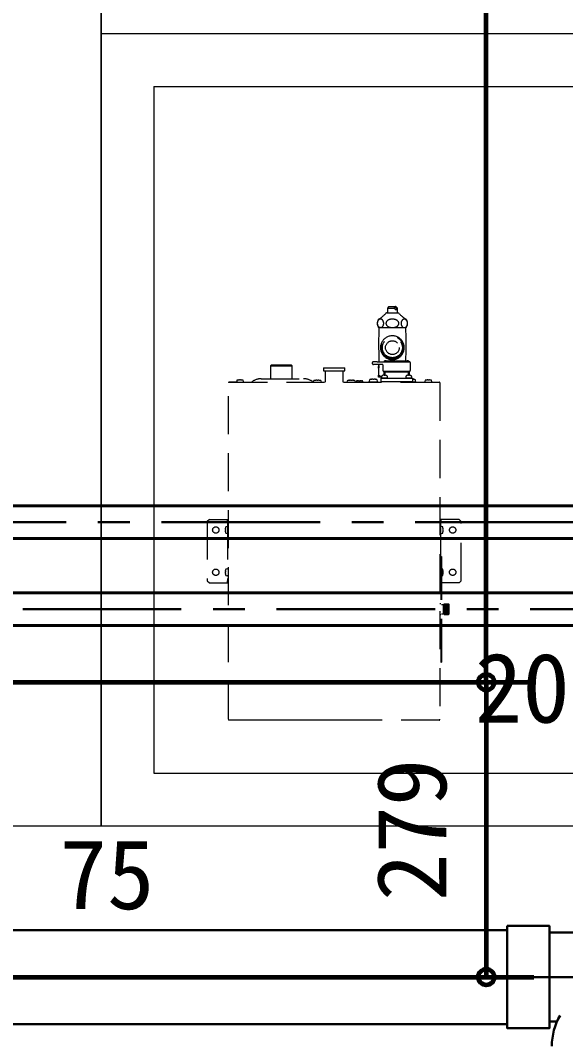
# Model space of a CAD drawing. Units: millimetres at full size, sheet at 1:30. Extents: x -16828 to 149130, y 47892 to 100313.
# Drawn here: x 2090 to 2605, y 59894 to 60858 of the extents above; entities that cross this region are included whole.
import ezdxf
from ezdxf.enums import TextEntityAlignment as Align

# ---------------------------------------------------------------- set-up
doc = ezdxf.new("R2010")
doc.units = ezdxf.units.MM
doc.header["$LTSCALE"] = 30
doc.header["$PDMODE"] = 32
doc.header["$PDSIZE"] = 15
doc.linetypes.add('CHAIN1', pattern=[8, 5, -1, 1, -1])
doc.linetypes.add('DASHED1', pattern=[1.8, 1.2, -0.6])
for name, color, linetype, lineweight in [('3-4_AIHO30-厨房機器', 7, 'Continuous', 15), ('3-6_AIHO33-厨房機器隠れ線', 7, 'DASHED1', 15), ('3-7_AIHO47-厨房機器アウトライン', 7, 'Continuous', 15), ('3-8_AIHO30-厨房機器LL', 7, 'Continuous', 15), ('9-9_配管－汚水１：硬質塩ビ管（ＤＶ）', 2, 'Continuous', 30), ('9-A_配管－給水３：ＶＬＰ(ＶＤ)', 5, 'Continuous', 40), ('9-E_配管－給湯１：ＣＵＰ(Ｍ)', 1, 'Continuous', 60)]:
    doc.layers.add(name, color=color, linetype=linetype, lineweight=lineweight)
doc.styles.add('ＭＳ ゴシック', font='')
doc.styles.get('ＭＳ ゴシック').set_extended_font_data('MS Gothic')

msp = doc.modelspace()

# ---------------------------------------------------------------- linework, layer by layer
at = {"layer": '3-4_AIHO30-厨房機器'}
for p, q in [((2165.96, 61595.86), (2165.96, 60845.86)), ((2165.96, 60845.86), (3665.96, 60845.86)), ((2165.96, 60845.86), (3665.96, 60845.86)), ((2165.96, 60845.86), (2165.96, 60095.86)), ((2165.96, 60095.86), (3665.96, 60095.86))]:
    msp.add_line(p, q, dxfattribs=at)
msp.add_lwpolyline([(1415.96, 61595.86), (1415.96, 60095.86), (2165.96, 60095.86), (2165.96, 61595.86)], close=True, dxfattribs=at)
at = {"layer": '3-6_AIHO33-厨房機器隠れ線'}
for p, q in [((2435.73, 60581.56), (2447.05, 60581.56)), ((2438.14, 60587.56), (2436.64, 60586.06)), ((2436.64, 60586.06), (2444.05, 60586.06)), ((2436.64, 60586.06), (2436.64, 60581.56)), ((2438.14, 60587.56), (2442.96, 60587.56)), ((2444.05, 60586.06), (2442.96, 60587.56)), ((2442.96, 60587.56), (2444.23, 60587.56)), ((2444.05, 60584.56), (2444.05, 60586.06)), ((2444.05, 60584.56), (2445.32, 60584.56)), ((2444.23, 60587.56), (2445.32, 60586.06)), ((2444.64, 60587.56), (2444.23, 60587.56)), ((2446.14, 60586.06), (2444.64, 60587.56)), ((2445.32, 60586.06), (2445.32, 60584.56)), ((2446.14, 60586.06), (2445.32, 60586.06)), ((2446.14, 60581.56), (2446.14, 60586.06)), ((2430.13, 60567.56), (2428.39, 60567.56)), ((2452.65, 60567.56), (2454.39, 60567.56)), ((2422.39, 60534.16), (2422.39, 60533.66)), ((2426.89, 60535.16), (2423.39, 60535.16)), ((2426.89, 60532.66), (2423.39, 60532.66)), ((2431.26, 60532.66), (2426.89, 60532.66)), ((2432.4, 60532.66), (2431.26, 60532.66)), ((2433.39, 60535.16), (2433.39, 60535.4)), ((2434.79, 60535.16), (2457.39, 60535.16)), ((2435.39, 60536.16), (2455.39, 60536.16)), ((2457.39, 60535.16), (2457.39, 60535.4)), ((2458.39, 60527.16), (2458.39, 60534.16)), ((2327.14, 60532.36), (2326.14, 60531.36)), ((2326.14, 60531.36), (2346.64, 60531.36)), ((2326.14, 60531.36), (2326.14, 60519.16)), ((2327.14, 60532.36), (2345.64, 60532.36)), ((2376.39, 60529.36), (2396.39, 60529.36)), ((2376.39, 60529.36), (2376.39, 60526.61)), ((2376.39, 60526.61), (2396.39, 60526.61)), ((2377.89, 60526.61), (2377.89, 60515.96)), ((2394.89, 60515.96), (2394.89, 60526.61)), ((2396.39, 60526.61), (2396.39, 60529.36)), ((2428.39, 60529.17), (2428.39, 60530.88)), ((2428.39, 60529.17), (2428.39, 60522.56)), ((2432.39, 60532.16), (2432.39, 60527.16)), ((2433.39, 60526.16), (2433.39, 60523.16)), ((2433.39, 60526.16), (2457.39, 60526.16)), ((2434.14, 60523.16), (2433.39, 60523.16)), ((2434.14, 60525.66), (2434.14, 60522.31)), ((2434.14, 60525.66), (2456.64, 60525.66)), ((2434.64, 60526.16), (2434.64, 60525.66)), ((2456.14, 60525.66), (2456.14, 60526.16)), ((2456.64, 60522.31), (2456.64, 60525.66)), ((2457.39, 60523.16), (2456.64, 60523.16)), ((2457.39, 60526.16), (2457.39, 60523.16)), ((2286.39, 60196.76), (2286.39, 60515.16)), ((2287.19, 60515.96), (2485.59, 60515.96)), ((2294.45, 60515.96), (2287.19, 60515.96)), ((2294.38, 60517.69), (2294.15, 60516.49)), ((2294.15, 60516.43), (2294.36, 60516.02)), ((2295.59, 60517.95), (2296.31, 60518.02)), ((2297.87, 60517.95), (2297.88, 60518.02)), ((2298.47, 60518.02), (2299.19, 60517.95)), ((2300.63, 60516.49), (2300.4, 60517.69)), ((2300.42, 60516.02), (2300.62, 60516.43)), ((2317.39, 60519.16), (2357.39, 60519.16)), ((2366.68, 60517.11), (2366.42, 60516)), ((2368.39, 60517.65), (2369.01, 60517.75)), ((2368.39, 60517.65), (2368.39, 60517.66)), ((2370.97, 60517.65), (2370.98, 60517.75)), ((2371.77, 60517.75), (2372.39, 60517.65)), ((2372.39, 60517.65), (2372.39, 60517.66)), ((2374.37, 60515.96), (2374.1, 60517.11)), ((2398.68, 60517.11), (2398.41, 60515.96)), ((2400.39, 60517.65), (2401.01, 60517.75)), ((2400.39, 60517.65), (2400.39, 60517.66)), ((2402.97, 60517.65), (2402.98, 60517.75)), ((2403.77, 60517.75), (2404.39, 60517.65)), ((2404.39, 60517.65), (2404.39, 60517.66)), ((2406.37, 60515.96), (2406.1, 60517.11)), ((2407.38, 60516.89), (2407.2, 60515.96)), ((2408.59, 60517.15), (2409.31, 60517.22)), ((2410.87, 60517.15), (2410.88, 60517.22)), ((2411.47, 60517.22), (2412.19, 60517.15)), ((2413.58, 60515.96), (2413.4, 60516.89)), ((2418.89, 60516.16), (2418.89, 60515.96)), ((2418.89, 60516.16), (2427.89, 60516.16)), ((2419.68, 60518.11), (2419.4, 60516.9)), ((2419.42, 60516.82), (2419.86, 60516.2)), ((2421.39, 60518.65), (2422.01, 60518.75)), ((2421.39, 60518.65), (2421.39, 60518.66)), ((2422.8, 60518.75), (2422.81, 60518.65)), ((2423.97, 60518.65), (2423.98, 60518.75)), ((2424.77, 60518.75), (2425.39, 60518.65)), ((2425.39, 60518.65), (2425.39, 60518.66)), ((2426.92, 60516.2), (2427.36, 60516.82)), ((2427.38, 60516.9), (2427.1, 60518.11)), ((2427.89, 60515.96), (2427.89, 60516.16)), ((2428.39, 60520.56), (2428.39, 60522.56)), ((2431.09, 60520.56), (2428.39, 60520.56)), ((2430.39, 60519.66), (2430.39, 60516.66)), ((2430.39, 60516.66), (2433.89, 60516.66)), ((2430.64, 60520.11), (2430.64, 60519.66)), ((2430.64, 60520.11), (2437.14, 60520.11)), ((2430.89, 60520.56), (2430.89, 60520.11)), ((2430.89, 60516.66), (2430.89, 60515.96)), ((2431.09, 60521.02), (2431.09, 60520.11)), ((2432.51, 60522.3), (2432.5, 60522.31)), ((2433.52, 60522.3), (2433.51, 60522.37)), ((2434.27, 60522.37), (2434.26, 60522.3)), ((2435.27, 60522.3), (2435.28, 60522.31)), ((2436.69, 60520.11), (2436.69, 60521.02)), ((2437.14, 60519.66), (2437.14, 60520.11)), ((2453.64, 60520.11), (2460.14, 60520.11)), ((2453.64, 60520.11), (2453.64, 60519.66)), ((2454.09, 60521.02), (2454.09, 60520.11)), ((2455.51, 60522.3), (2455.5, 60522.31)), ((2456.52, 60522.3), (2456.51, 60522.37)), ((2456.89, 60519.66), (2460.39, 60519.66)), ((2457.27, 60522.37), (2457.26, 60522.3)), ((2458.27, 60522.3), (2458.28, 60522.31)), ((2459.69, 60520.11), (2459.69, 60521.02)), ((2459.89, 60516.66), (2459.89, 60515.96)), ((2459.89, 60516.16), (2463.89, 60516.16)), ((2460.14, 60519.66), (2460.14, 60520.11)), ((2460.39, 60519.66), (2460.39, 60516.66)), ((2462.92, 60516.2), (2463.36, 60516.82)), ((2463.38, 60516.9), (2463.1, 60518.11)), ((2463.89, 60515.96), (2463.89, 60516.16)), ((2472.38, 60517.69), (2472.15, 60516.49)), ((2472.15, 60516.43), (2472.36, 60516.02)), ((2473.59, 60517.95), (2474.31, 60518.02)), ((2475.87, 60517.95), (2475.88, 60518.02)), ((2476.47, 60518.02), (2477.19, 60517.95)), ((2478.33, 60515.96), (2485.59, 60515.96)), ((2478.63, 60516.49), (2478.4, 60517.69)), ((2478.42, 60516.02), (2478.62, 60516.43)), ((2486.39, 60515.16), (2486.39, 60196.76)), ((2268.39, 60385.96), (2266.39, 60383.96)), ((2266.39, 60383.96), (2266.39, 60327.96)), ((2268.39, 60385.96), (2285.59, 60385.96)), ((2285.06, 60379.2), (2283.86, 60378.97)), ((2285.53, 60378.99), (2285.12, 60379.2)), ((2285.59, 60385.96), (2285.59, 60385.96)), ((2285.59, 60383.96), (2285.59, 60385.96)), ((2285.59, 60385.96), (2286.39, 60385.96)), ((2285.59, 60383.96), (2285.59, 60327.96)), ((2286.39, 60383.96), (2285.59, 60383.96)), ((2486.39, 60385.96), (2487.19, 60385.96)), ((2487.19, 60383.96), (2486.39, 60383.96)), ((2504.39, 60385.96), (2487.19, 60385.96)), ((2487.19, 60385.96), (2487.19, 60385.96)), ((2487.19, 60385.96), (2487.19, 60383.96)), ((2487.19, 60350.96), (2487.19, 60383.96)), ((2487.66, 60379.2), (2487.25, 60378.99)), ((2488.92, 60378.97), (2487.72, 60379.2)), ((2506.39, 60383.96), (2504.39, 60385.96)), ((2506.39, 60327.96), (2506.39, 60383.96)), ((2283.54, 60377.04), (2283.6, 60377.76)), ((2283.6, 60376.44), (2283.54, 60376.45)), ((2283.6, 60374.16), (2283.54, 60374.88)), ((2283.86, 60372.95), (2285.06, 60372.72)), ((2285.12, 60372.73), (2285.53, 60372.93)), ((2487.25, 60372.93), (2487.66, 60372.73)), ((2487.72, 60372.72), (2488.92, 60372.95)), ((2489.18, 60377.76), (2489.24, 60377.04)), ((2489.24, 60376.45), (2489.18, 60376.44)), ((2489.18, 60376.44), (2489.18, 60375.48)), ((2489.18, 60375.48), (2489.24, 60375.48)), ((2489.24, 60374.88), (2489.18, 60374.16)), ((2487.19, 60350.96), (2487.99, 60350.96)), ((2487.19, 60350.96), (2487.19, 60345.96)), ((2487.99, 60350.96), (2487.99, 60345.96)), ((2487.19, 60345.96), (2487.19, 60255.96)), ((2487.99, 60345.96), (2487.99, 60255.96)), ((2283.54, 60337.04), (2283.6, 60337.76)), ((2283.6, 60336.44), (2283.54, 60336.45)), ((2283.54, 60335.48), (2283.6, 60335.48)), ((2283.6, 60334.16), (2283.54, 60334.88)), ((2283.6, 60335.48), (2283.6, 60336.44)), ((2285.06, 60339.2), (2283.86, 60338.97)), ((2283.86, 60332.95), (2285.06, 60332.72)), ((2285.53, 60338.99), (2285.12, 60339.2)), ((2285.12, 60332.73), (2285.53, 60332.93)), ((2486.39, 60335.96), (2487.19, 60335.96)), ((2487.19, 60335.96), (2487.19, 60335.96)), ((2488.92, 60338.97), (2487.99, 60339.15)), ((2487.99, 60332.77), (2488.92, 60332.95)), ((2489.18, 60337.76), (2489.24, 60337.04)), ((2489.24, 60336.45), (2489.18, 60336.44)), ((2489.18, 60336.44), (2489.18, 60335.48)), ((2489.18, 60335.48), (2489.24, 60335.48)), ((2489.24, 60334.88), (2489.18, 60334.16)), ((2266.39, 60327.96), (2268.39, 60325.96)), ((2268.39, 60325.96), (2285.59, 60325.96)), ((2285.59, 60327.96), (2286.39, 60327.96)), ((2285.59, 60325.96), (2285.59, 60327.96)), ((2285.59, 60325.96), (2285.59, 60325.96)), ((2286.39, 60325.96), (2285.59, 60325.96)), ((2486.39, 60325.96), (2487.19, 60325.96)), ((2487.19, 60325.96), (2487.19, 60325.96)), ((2504.39, 60325.96), (2487.99, 60325.96)), ((2504.39, 60325.96), (2506.39, 60327.96)), ((2487.19, 60305.96), (2486.39, 60305.96)), ((2489.49, 60305.26), (2487.99, 60305.26)), ((2489.49, 60305.26), (2489.49, 60296.66)), ((2490.49, 60304.26), (2489.49, 60304.26)), ((2490.49, 60305.88), (2490.49, 60305.96)), ((2494.49, 60305.88), (2490.49, 60305.88)), ((2490.49, 60305.88), (2490.49, 60305.66)), ((2490.49, 60305.29), (2490.49, 60305.66)), ((2494.49, 60305.29), (2490.49, 60305.29)), ((2490.49, 60305.29), (2490.49, 60304.79)), ((2490.49, 60304.79), (2494.49, 60304.79)), ((2490.49, 60304.17), (2490.49, 60304.79)), ((2494.49, 60304.17), (2490.49, 60304.17)), ((2490.49, 60302.86), (2490.49, 60303.46)), ((2494.99, 60302.86), (2490.49, 60302.86)), ((2490.49, 60302.67), (2490.49, 60302.86)), ((2494.49, 60302.67), (2490.49, 60302.67)), ((2490.49, 60302.67), (2490.49, 60302.13)), ((2490.49, 60301.35), (2490.49, 60301.83)), ((2494.99, 60301.35), (2490.49, 60301.35)), ((2490.49, 60300.96), (2490.49, 60301.35)), ((2494.49, 60300.96), (2490.49, 60300.96)), ((2490.49, 60300.96), (2490.49, 60300.57)), ((2494.99, 60305.46), (2494.49, 60305.96)), ((2494.99, 60305.44), (2494.49, 60305.88)), ((2494.99, 60305.31), (2494.49, 60305.88)), ((2494.49, 60305.66), (2494.99, 60305.31)), ((2494.99, 60305.04), (2494.49, 60305.29)), ((2494.99, 60304.65), (2494.49, 60305.29)), ((2494.49, 60304.79), (2494.99, 60304.14)), ((2494.49, 60304.79), (2494.99, 60304.65)), ((2494.99, 60304.14), (2494.49, 60304.17)), ((2494.99, 60303.54), (2494.49, 60304.17)), ((2494.99, 60302.86), (2494.49, 60302.67)), ((2494.99, 60302.13), (2494.49, 60302.67)), ((2494.49, 60301.83), (2494.99, 60302.13)), ((2494.99, 60301.35), (2494.49, 60300.96)), ((2494.99, 60300.57), (2494.49, 60300.96)), ((2494.99, 60305.31), (2494.99, 60305.44)), ((2494.99, 60305.04), (2494.99, 60305.31)), ((2494.99, 60304.65), (2494.99, 60305.04)), ((2494.99, 60304.14), (2494.99, 60304.65)), ((2494.99, 60303.54), (2494.99, 60304.14)), ((2494.99, 60302.86), (2494.99, 60303.54)), ((2494.99, 60302.13), (2494.99, 60302.86)), ((2494.99, 60301.35), (2494.99, 60302.13)), ((2486.39, 60295.96), (2487.19, 60295.96)), ((2487.99, 60296.66), (2489.49, 60296.66)), ((2489.49, 60297.66), (2490.49, 60297.66)), ((2494.99, 60300.57), (2490.49, 60300.57)), ((2490.49, 60300.57), (2490.49, 60300.09)), ((2494.99, 60299.8), (2490.49, 60299.8)), ((2494.49, 60299.25), (2490.49, 60299.25)), ((2490.49, 60299.25), (2490.49, 60299.06)), ((2490.49, 60299.06), (2490.49, 60298.46)), ((2494.99, 60299.06), (2490.49, 60299.06)), ((2490.49, 60298.46), (2494.49, 60298.46)), ((2494.99, 60298.38), (2490.49, 60298.38)), ((2494.49, 60297.75), (2490.49, 60297.75)), ((2490.49, 60297.75), (2490.49, 60297.13)), ((2490.49, 60297.13), (2494.49, 60297.13)), ((2490.49, 60296.63), (2490.49, 60297.13)), ((2494.49, 60296.63), (2490.49, 60296.63)), ((2490.49, 60296.63), (2490.49, 60296.26)), ((2490.49, 60296.26), (2494.49, 60296.26)), ((2490.49, 60296.04), (2490.49, 60296.26)), ((2494.49, 60296.04), (2490.49, 60296.04)), ((2490.49, 60296.04), (2490.49, 60295.96)), ((2490.49, 60295.96), (2494.49, 60295.96)), ((2494.49, 60300.09), (2494.99, 60300.57)), ((2494.99, 60299.8), (2494.49, 60299.25)), ((2494.99, 60299.06), (2494.49, 60299.25)), ((2494.49, 60298.46), (2494.99, 60299.06)), ((2494.49, 60298.46), (2494.99, 60298.38)), ((2494.99, 60298.38), (2494.49, 60297.75)), ((2494.99, 60297.78), (2494.49, 60297.75)), ((2494.49, 60297.13), (2494.99, 60297.78)), ((2494.99, 60297.27), (2494.49, 60296.63)), ((2494.49, 60297.13), (2494.99, 60297.27)), ((2494.99, 60296.61), (2494.49, 60296.04)), ((2494.49, 60296.26), (2494.99, 60296.61)), ((2494.49, 60295.96), (2494.99, 60296.46)), ((2486.39, 60265.96), (2487.19, 60265.96)), ((2487.19, 60265.96), (2487.19, 60265.96)), ((2487.99, 60255.96), (2487.99, 60250.96)), ((2485.59, 60195.96), (2287.19, 60195.96)), ((2306.39, 60195.86), (2306.39, 60195.96)), ((2309.39, 60195.86), (2306.39, 60195.86)), ((2398.39, 60195.86), (2309.39, 60195.86)), ((2401.39, 60195.86), (2398.39, 60195.86)), ((2401.39, 60195.86), (2401.39, 60195.96))]:
    msp.add_line(p, q, dxfattribs=at)
for points in [[(2429.17, 60575.37), (2429.02, 60575.3), (2428.88, 60575.23), (2428.74, 60575.14), (2428.59, 60575.04), (2428.45, 60574.93), (2428.32, 60574.81), (2428.2, 60574.69), (2428.08, 60574.56), (2427.97, 60574.42), (2427.86, 60574.27), (2427.76, 60574.11), (2427.66, 60573.93), (2427.59, 60573.79), (2427.52, 60573.64), (2427.45, 60573.49), (2427.39, 60573.33), (2427.33, 60573.16), (2427.28, 60572.98), (2427.24, 60572.83), (2427.21, 60572.68), (2427.18, 60572.52), (2427.15, 60572.36), (2427.13, 60572.2), (2427.11, 60572.04), (2427.1, 60571.87), (2427.1, 60571.7), (2427.09, 60571.53), (2427.1, 60571.36), (2427.11, 60571.19), (2427.12, 60571.03), (2427.14, 60570.87), (2427.16, 60570.72), (2427.18, 60570.57), (2427.21, 60570.42), (2427.24, 60570.28), (2427.28, 60570.14), (2427.35, 60569.92), (2427.42, 60569.71), (2427.5, 60569.51)], [(2430.13, 60567.56), (2430.31, 60567.57), (2430.47, 60567.58), (2430.64, 60567.61), (2430.8, 60567.65), (2430.97, 60567.71), (2431.14, 60567.77), (2431.3, 60567.85), (2431.47, 60567.94), (2431.62, 60568.05), (2431.78, 60568.17), (2431.9, 60568.28), (2432.02, 60568.39), (2432.14, 60568.52), (2432.26, 60568.66), (2432.37, 60568.81), (2432.48, 60568.97), (2432.56, 60569.11), (2432.64, 60569.26), (2432.72, 60569.41), (2432.79, 60569.58), (2432.86, 60569.75), (2432.92, 60569.93), (2432.96, 60570.08), (2433.01, 60570.23), (2433.04, 60570.38), (2433.08, 60570.54), (2433.1, 60570.71), (2433.13, 60570.87), (2433.15, 60571.04), (2433.16, 60571.22), (2433.17, 60571.39), (2433.17, 60571.57), (2433.17, 60571.74), (2433.16, 60571.91), (2433.15, 60572.07), (2433.13, 60572.22), (2433.11, 60572.38), (2433.08, 60572.53), (2433.06, 60572.68)], [(2433.06, 60572.68), (2433.02, 60572.82), (2432.97, 60573.04), (2432.9, 60573.25), (2432.83, 60573.45), (2432.75, 60573.64), (2432.66, 60573.83), (2432.56, 60574), (2432.47, 60574.17), (2432.36, 60574.32), (2432.26, 60574.47), (2432.15, 60574.6), (2432.02, 60574.73), (2431.9, 60574.85), (2431.77, 60574.97), (2431.63, 60575.07), (2431.5, 60575.16), (2431.36, 60575.24), (2431.23, 60575.3), (2431.09, 60575.37)], [(2441.39, 60575.56), (2441.14, 60575.56), (2440.91, 60575.55), (2440.67, 60575.53), (2440.43, 60575.51), (2440.19, 60575.49), (2439.95, 60575.45), (2439.72, 60575.42), (2439.47, 60575.37), (2439.11, 60575.28), (2438.77, 60575.19), (2438.43, 60575.08), (2438.09, 60574.95), (2437.84, 60574.84), (2437.6, 60574.73), (2437.37, 60574.6), (2437.14, 60574.46), (2436.92, 60574.31), (2436.7, 60574.15), (2436.53, 60574.01), (2436.37, 60573.87), (2436.22, 60573.71), (2436.07, 60573.54), (2435.94, 60573.37), (2435.82, 60573.19), (2435.72, 60573.05), (2435.64, 60572.89), (2435.57, 60572.74), (2435.5, 60572.58), (2435.45, 60572.41), (2435.4, 60572.25), (2435.36, 60572.08), (2435.34, 60571.9), (2435.32, 60571.73), (2435.31, 60571.56), (2435.32, 60571.38), (2435.34, 60571.21), (2435.36, 60571.05), (2435.39, 60570.9), (2435.43, 60570.74)], [(2445.4, 60574.61), (2445.16, 60574.74), (2444.87, 60574.88), (2444.56, 60575), (2444.25, 60575.12), (2443.94, 60575.21), (2443.64, 60575.29), (2443.31, 60575.37)], [(2445.02, 60568.32), (2445.26, 60568.43), (2445.49, 60568.56), (2445.71, 60568.7), (2445.93, 60568.85), (2446.14, 60569.01), (2446.33, 60569.19), (2446.48, 60569.33), (2446.62, 60569.48), (2446.75, 60569.63), (2446.87, 60569.79), (2446.99, 60569.96), (2447.09, 60570.14), (2447.17, 60570.29), (2447.24, 60570.44), (2447.3, 60570.6), (2447.35, 60570.76), (2447.39, 60570.92), (2447.43, 60571.09), (2447.45, 60571.25), (2447.46, 60571.42), (2447.47, 60571.59), (2447.46, 60571.76), (2447.44, 60571.93), (2447.41, 60572.09), (2447.38, 60572.25), (2447.34, 60572.4), (2447.29, 60572.55), (2447.23, 60572.7), (2447.16, 60572.84), (2447.09, 60572.98), (2446.96, 60573.2), (2446.81, 60573.41), (2446.65, 60573.61), (2446.48, 60573.79), (2446.28, 60573.98), (2446.08, 60574.16), (2445.86, 60574.32), (2445.63, 60574.47), (2445.4, 60574.61)], [(2451.69, 60575.37), (2451.54, 60575.3), (2451.4, 60575.23), (2451.25, 60575.14), (2451.11, 60575.04), (2450.97, 60574.93), (2450.83, 60574.81), (2450.71, 60574.69), (2450.6, 60574.56), (2450.49, 60574.42), (2450.38, 60574.27), (2450.28, 60574.11), (2450.18, 60573.93), (2450.1, 60573.79), (2450.03, 60573.64), (2449.97, 60573.49), (2449.91, 60573.33), (2449.85, 60573.16), (2449.8, 60572.98), (2449.76, 60572.83), (2449.72, 60572.68), (2449.69, 60572.52), (2449.67, 60572.36), (2449.65, 60572.2), (2449.63, 60572.04), (2449.62, 60571.87), (2449.61, 60571.7), (2449.61, 60571.53), (2449.61, 60571.36), (2449.62, 60571.19), (2449.64, 60571.03), (2449.65, 60570.87), (2449.67, 60570.72), (2449.7, 60570.57), (2449.73, 60570.42), (2449.76, 60570.28), (2449.8, 60570.14), (2449.86, 60569.92), (2449.94, 60569.71), (2450.02, 60569.51)], [(2452.65, 60567.56), (2452.82, 60567.57), (2452.98, 60567.58), (2453.15, 60567.61), (2453.32, 60567.65), (2453.49, 60567.71), (2453.66, 60567.77), (2453.82, 60567.85), (2453.98, 60567.94), (2454.14, 60568.05), (2454.3, 60568.17), (2454.42, 60568.28), (2454.54, 60568.39), (2454.66, 60568.52), (2454.77, 60568.66), (2454.89, 60568.81), (2454.99, 60568.97), (2455.08, 60569.11), (2455.16, 60569.26), (2455.23, 60569.41), (2455.31, 60569.58), (2455.37, 60569.75), (2455.44, 60569.93), (2455.48, 60570.08), (2455.52, 60570.23), (2455.56, 60570.38), (2455.59, 60570.54), (2455.62, 60570.71), (2455.64, 60570.87), (2455.66, 60571.04), (2455.68, 60571.22), (2455.68, 60571.39), (2455.69, 60571.57), (2455.68, 60571.74), (2455.68, 60571.91), (2455.66, 60572.07), (2455.65, 60572.22), (2455.63, 60572.38), (2455.6, 60572.53), (2455.57, 60572.68)], [(2455.57, 60572.68), (2455.54, 60572.82), (2455.48, 60573.04), (2455.42, 60573.25), (2455.34, 60573.45), (2455.26, 60573.64), (2455.17, 60573.83), (2455.08, 60574), (2454.98, 60574.17), (2454.88, 60574.32), (2454.77, 60574.47), (2454.66, 60574.6), (2454.54, 60574.73), (2454.41, 60574.85), (2454.28, 60574.97), (2454.15, 60575.07), (2454.01, 60575.16), (2453.88, 60575.24), (2453.75, 60575.3), (2453.61, 60575.37)], [(2427.5, 60569.51), (2427.59, 60569.33), (2427.68, 60569.14), (2427.79, 60568.97), (2427.9, 60568.8), (2428.01, 60568.65), (2428.13, 60568.51), (2428.25, 60568.38), (2428.38, 60568.25), (2428.52, 60568.14), (2428.67, 60568.03), (2428.81, 60567.94), (2428.96, 60567.85), (2429.1, 60567.78), (2429.25, 60567.72), (2429.4, 60567.67), (2429.59, 60567.62), (2429.77, 60567.59), (2429.94, 60567.57), (2430.13, 60567.56)], [(2430.13, 60567.56), (2441.39, 60567.56), (2452.65, 60567.56)], [(2435.43, 60570.74), (2435.48, 60570.59), (2435.54, 60570.45), (2435.61, 60570.3), (2435.72, 60570.08), (2435.85, 60569.87), (2436, 60569.67), (2436.16, 60569.48), (2436.34, 60569.29), (2436.52, 60569.12), (2436.72, 60568.95), (2436.93, 60568.8), (2437.14, 60568.66), (2437.36, 60568.52), (2437.61, 60568.39), (2437.87, 60568.27), (2438.13, 60568.15), (2438.4, 60568.05), (2438.67, 60567.96), (2438.94, 60567.88), (2439.22, 60567.81), (2439.49, 60567.75), (2439.81, 60567.69), (2440.12, 60567.64), (2440.44, 60567.61), (2440.75, 60567.58), (2441.06, 60567.57), (2441.39, 60567.56), (2441.73, 60567.57), (2442.05, 60567.58), (2442.37, 60567.61), (2442.7, 60567.65), (2443, 60567.7), (2443.3, 60567.75), (2443.59, 60567.82), (2443.89, 60567.89), (2444.18, 60567.98), (2444.46, 60568.08), (2444.75, 60568.19), (2445.02, 60568.32)], [(2450.02, 60569.51), (2450.1, 60569.33), (2450.2, 60569.14), (2450.31, 60568.97), (2450.41, 60568.8), (2450.53, 60568.65), (2450.64, 60568.51), (2450.76, 60568.38), (2450.9, 60568.25), (2451.04, 60568.14), (2451.18, 60568.03), (2451.33, 60567.94), (2451.47, 60567.85), (2451.62, 60567.78), (2451.77, 60567.72), (2451.92, 60567.67), (2452.1, 60567.62), (2452.28, 60567.59), (2452.46, 60567.57), (2452.65, 60567.56)], [(2426.89, 60535.16), (2431.26, 60535.16), (2434.79, 60535.16)], [(2435.98, 60538.7), (2436.36, 60538.5), (2436.73, 60538.31), (2437.11, 60538.14), (2437.5, 60537.97), (2437.9, 60537.82), (2438.3, 60537.68), (2438.7, 60537.56), (2439.11, 60537.45), (2439.52, 60537.36), (2439.94, 60537.29), (2440.34, 60537.23), (2440.75, 60537.2), (2441.16, 60537.18), (2441.58, 60537.18), (2441.99, 60537.2), (2442.4, 60537.23), (2442.8, 60537.28), (2443.21, 60537.35), (2443.61, 60537.43), (2444, 60537.53), (2444.4, 60537.65), (2444.78, 60537.78), (2445.17, 60537.92), (2445.55, 60538.08), (2445.92, 60538.25), (2446.29, 60538.43), (2446.54, 60538.56), (2446.8, 60538.7)], [(2437.33, 60535.17), (2437.54, 60535.21), (2437.75, 60535.26), (2438.02, 60535.3), (2438.3, 60535.34), (2438.58, 60535.36), (2438.86, 60535.38), (2439.14, 60535.39), (2439.42, 60535.4), (2439.7, 60535.4), (2439.98, 60535.39), (2440.27, 60535.37), (2440.55, 60535.34), (2440.83, 60535.3), (2441.11, 60535.25), (2441.28, 60535.21), (2441.46, 60535.17)], [(2449.33, 60535.17), (2449.54, 60535.21), (2449.75, 60535.26), (2450.02, 60535.3), (2450.3, 60535.34), (2450.58, 60535.36), (2450.86, 60535.38), (2451.14, 60535.39), (2451.42, 60535.4), (2451.7, 60535.4), (2451.98, 60535.39), (2452.27, 60535.37), (2452.55, 60535.34), (2452.83, 60535.3), (2453.11, 60535.25), (2453.28, 60535.21), (2453.46, 60535.17)], [(2346.64, 60519.16), (2346.64, 60531.36), (2345.64, 60532.36)], [(2296.9, 60518.02), (2296.91, 60517.95), (2297.87, 60517.95)], [(2298.47, 60518.02), (2298.37, 60518.02), (2298.27, 60518.03), (2298.18, 60518.03), (2298.1, 60518.03), (2298.02, 60518.03), (2297.96, 60518.03), (2297.92, 60518.03), (2297.89, 60518.02), (2297.88, 60518.02)], [(2369.8, 60517.75), (2369.79, 60517.77), (2369.78, 60517.77), (2369.76, 60517.78), (2369.73, 60517.79), (2369.7, 60517.79), (2369.67, 60517.79), (2369.63, 60517.79), (2369.58, 60517.8), (2369.54, 60517.8), (2369.48, 60517.79), (2369.43, 60517.79), (2369.37, 60517.79), (2369.31, 60517.78), (2369.25, 60517.78), (2369.18, 60517.77), (2369.1, 60517.76), (2369.01, 60517.75)], [(2369.8, 60517.75), (2369.81, 60517.65), (2370.11, 60517.66), (2370.39, 60517.66), (2370.67, 60517.66), (2370.97, 60517.65)], [(2371.77, 60517.75), (2371.7, 60517.76), (2371.64, 60517.77), (2371.58, 60517.77), (2371.51, 60517.78), (2371.45, 60517.79), (2371.39, 60517.79), (2371.34, 60517.79), (2371.28, 60517.79), (2371.23, 60517.8), (2371.19, 60517.8), (2371.14, 60517.79), (2371.1, 60517.79), (2371.07, 60517.79), (2371.04, 60517.78), (2371.02, 60517.78), (2371, 60517.77), (2370.98, 60517.75)], [(2401.8, 60517.75), (2401.79, 60517.77), (2401.78, 60517.77), (2401.76, 60517.78), (2401.73, 60517.79), (2401.7, 60517.79), (2401.67, 60517.79), (2401.63, 60517.79), (2401.58, 60517.8), (2401.54, 60517.8), (2401.48, 60517.79), (2401.43, 60517.79), (2401.37, 60517.79), (2401.31, 60517.78), (2401.25, 60517.78), (2401.18, 60517.77), (2401.1, 60517.76), (2401.01, 60517.75)], [(2401.8, 60517.75), (2401.81, 60517.65), (2402.11, 60517.66), (2402.39, 60517.66), (2402.67, 60517.66), (2402.97, 60517.65)], [(2403.77, 60517.75), (2403.7, 60517.76), (2403.64, 60517.77), (2403.58, 60517.77), (2403.51, 60517.78), (2403.45, 60517.79), (2403.39, 60517.79), (2403.34, 60517.79), (2403.28, 60517.79), (2403.23, 60517.8), (2403.19, 60517.8), (2403.14, 60517.79), (2403.1, 60517.79), (2403.07, 60517.79), (2403.04, 60517.78), (2403.02, 60517.78), (2403, 60517.77), (2402.98, 60517.75)], [(2409.9, 60517.22), (2409.91, 60517.15), (2410.87, 60517.15)], [(2411.47, 60517.22), (2411.37, 60517.22), (2411.27, 60517.23), (2411.18, 60517.23), (2411.1, 60517.23), (2411.02, 60517.23), (2410.96, 60517.23), (2410.92, 60517.23), (2410.89, 60517.22), (2410.88, 60517.22)], [(2422.8, 60518.75), (2422.79, 60518.77), (2422.78, 60518.77), (2422.76, 60518.78), (2422.73, 60518.79), (2422.7, 60518.79), (2422.67, 60518.79), (2422.63, 60518.79), (2422.58, 60518.8), (2422.54, 60518.8), (2422.48, 60518.79), (2422.43, 60518.79), (2422.37, 60518.79), (2422.31, 60518.78), (2422.25, 60518.78), (2422.18, 60518.77), (2422.1, 60518.76), (2422.01, 60518.75)], [(2422.81, 60518.65), (2423.11, 60518.66), (2423.39, 60518.66), (2423.67, 60518.66), (2423.97, 60518.65)], [(2424.77, 60518.75), (2424.7, 60518.76), (2424.64, 60518.77), (2424.58, 60518.77), (2424.51, 60518.78), (2424.45, 60518.79), (2424.39, 60518.79), (2424.34, 60518.79), (2424.28, 60518.79), (2424.23, 60518.8), (2424.19, 60518.8), (2424.14, 60518.79), (2424.1, 60518.79), (2424.07, 60518.79), (2424.04, 60518.78), (2424.02, 60518.78), (2424, 60518.77), (2423.98, 60518.75)], [(2430.39, 60519.66), (2433.89, 60519.66), (2456.89, 60519.66)], [(2432.64, 60522.34), (2432.64, 60522.34), (2432.63, 60522.34), (2432.63, 60522.33), (2432.62, 60522.33), (2432.62, 60522.33), (2432.62, 60522.33), (2432.61, 60522.33), (2432.61, 60522.33), (2432.61, 60522.33), (2432.6, 60522.33), (2432.6, 60522.33), (2432.6, 60522.33), (2432.59, 60522.33), (2432.59, 60522.32), (2432.59, 60522.32), (2432.58, 60522.32), (2432.58, 60522.32), (2432.57, 60522.32), (2432.57, 60522.32), (2432.57, 60522.32), (2432.56, 60522.32), (2432.56, 60522.32), (2432.56, 60522.32), (2432.55, 60522.31), (2432.55, 60522.31), (2432.55, 60522.31), (2432.54, 60522.31), (2432.54, 60522.31), (2432.53, 60522.31), (2432.53, 60522.31), (2432.53, 60522.31), (2432.52, 60522.31), (2432.52, 60522.31)], [(2432.78, 60522.37), (2432.78, 60522.37), (2432.77, 60522.37), (2432.77, 60522.37), (2432.77, 60522.37), (2432.76, 60522.37), (2432.76, 60522.37), (2432.76, 60522.37), (2432.75, 60522.37), (2432.75, 60522.36), (2432.75, 60522.36), (2432.74, 60522.36), (2432.74, 60522.36), (2432.73, 60522.36), (2432.73, 60522.36), (2432.73, 60522.36), (2432.72, 60522.36), (2432.72, 60522.36), (2432.72, 60522.36), (2432.71, 60522.36), (2432.71, 60522.35), (2432.71, 60522.35), (2432.7, 60522.35), (2432.7, 60522.35), (2432.69, 60522.35), (2432.69, 60522.35), (2432.69, 60522.35), (2432.68, 60522.35), (2432.68, 60522.35), (2432.68, 60522.35), (2432.67, 60522.35), (2432.67, 60522.34), (2432.66, 60522.34), (2432.66, 60522.34), (2432.66, 60522.34), (2432.65, 60522.34), (2432.65, 60522.34), (2432.65, 60522.34), (2432.64, 60522.34), (2432.64, 60522.34)], [(2433.51, 60522.37), (2433.51, 60522.38), (2433.5, 60522.39), (2433.48, 60522.4), (2433.46, 60522.41), (2433.44, 60522.42), (2433.41, 60522.43), (2433.38, 60522.43), (2433.34, 60522.44), (2433.3, 60522.44), (2433.25, 60522.44), (2433.21, 60522.43), (2433.15, 60522.43), (2433.1, 60522.43), (2433.04, 60522.42), (2432.98, 60522.41), (2432.92, 60522.4), (2432.85, 60522.39), (2432.77, 60522.37)], [(2433.89, 60516.66), (2456.89, 60516.66), (2460.39, 60516.66)], [(2435.01, 60522.37), (2434.95, 60522.38), (2434.89, 60522.39), (2434.83, 60522.4), (2434.77, 60522.41), (2434.72, 60522.42), (2434.66, 60522.43), (2434.61, 60522.43), (2434.56, 60522.44), (2434.51, 60522.44), (2434.47, 60522.44), (2434.43, 60522.43), (2434.39, 60522.43), (2434.36, 60522.43), (2434.33, 60522.42), (2434.31, 60522.41), (2434.29, 60522.4), (2434.28, 60522.39), (2434.27, 60522.37)], [(2435.12, 60522.34), (2435.11, 60522.34), (2435.11, 60522.34), (2435.11, 60522.35), (2435.1, 60522.35), (2435.1, 60522.35), (2435.1, 60522.35), (2435.09, 60522.35), (2435.09, 60522.35), (2435.09, 60522.35), (2435.08, 60522.35), (2435.08, 60522.35), (2435.07, 60522.35), (2435.07, 60522.35), (2435.07, 60522.36), (2435.06, 60522.36), (2435.06, 60522.36), (2435.06, 60522.36), (2435.05, 60522.36), (2435.05, 60522.36), (2435.05, 60522.36), (2435.04, 60522.36), (2435.04, 60522.36), (2435.03, 60522.36), (2435.03, 60522.36), (2435.03, 60522.37), (2435.02, 60522.37), (2435.02, 60522.37), (2435.02, 60522.37), (2435.01, 60522.37), (2435.01, 60522.37), (2435.01, 60522.37), (2435, 60522.37), (2435, 60522.37)], [(2435.26, 60522.31), (2435.26, 60522.31), (2435.25, 60522.31), (2435.25, 60522.31), (2435.25, 60522.31), (2435.24, 60522.31), (2435.24, 60522.31), (2435.23, 60522.31), (2435.23, 60522.31), (2435.23, 60522.31), (2435.22, 60522.32), (2435.22, 60522.32), (2435.22, 60522.32), (2435.21, 60522.32), (2435.21, 60522.32), (2435.21, 60522.32), (2435.2, 60522.32), (2435.2, 60522.32), (2435.19, 60522.32), (2435.19, 60522.32), (2435.19, 60522.33), (2435.18, 60522.33), (2435.18, 60522.33), (2435.18, 60522.33), (2435.17, 60522.33), (2435.17, 60522.33), (2435.17, 60522.33), (2435.16, 60522.33), (2435.16, 60522.33), (2435.15, 60522.33), (2435.15, 60522.33), (2435.15, 60522.34), (2435.14, 60522.34), (2435.14, 60522.34), (2435.14, 60522.34), (2435.13, 60522.34), (2435.13, 60522.34), (2435.13, 60522.34), (2435.12, 60522.34), (2435.12, 60522.34)], [(2455.64, 60522.34), (2455.64, 60522.34), (2455.63, 60522.34), (2455.63, 60522.33), (2455.62, 60522.33), (2455.62, 60522.33), (2455.62, 60522.33), (2455.61, 60522.33), (2455.61, 60522.33), (2455.61, 60522.33), (2455.6, 60522.33), (2455.6, 60522.33), (2455.6, 60522.33), (2455.59, 60522.33), (2455.59, 60522.32), (2455.59, 60522.32), (2455.58, 60522.32), (2455.58, 60522.32), (2455.57, 60522.32), (2455.57, 60522.32), (2455.57, 60522.32), (2455.56, 60522.32), (2455.56, 60522.32), (2455.56, 60522.32), (2455.55, 60522.31), (2455.55, 60522.31), (2455.55, 60522.31), (2455.54, 60522.31), (2455.54, 60522.31), (2455.53, 60522.31), (2455.53, 60522.31), (2455.53, 60522.31), (2455.52, 60522.31), (2455.52, 60522.31)], [(2455.78, 60522.37), (2455.78, 60522.37), (2455.77, 60522.37), (2455.77, 60522.37), (2455.77, 60522.37), (2455.76, 60522.37), (2455.76, 60522.37), (2455.76, 60522.37), (2455.75, 60522.37), (2455.75, 60522.36), (2455.75, 60522.36), (2455.74, 60522.36), (2455.74, 60522.36), (2455.73, 60522.36), (2455.73, 60522.36), (2455.73, 60522.36), (2455.72, 60522.36), (2455.72, 60522.36), (2455.72, 60522.36), (2455.71, 60522.36), (2455.71, 60522.35), (2455.71, 60522.35), (2455.7, 60522.35), (2455.7, 60522.35), (2455.69, 60522.35), (2455.69, 60522.35), (2455.69, 60522.35), (2455.68, 60522.35), (2455.68, 60522.35), (2455.68, 60522.35), (2455.67, 60522.35), (2455.67, 60522.34), (2455.66, 60522.34), (2455.66, 60522.34), (2455.66, 60522.34), (2455.65, 60522.34), (2455.65, 60522.34), (2455.65, 60522.34), (2455.64, 60522.34), (2455.64, 60522.34)], [(2456.51, 60522.37), (2456.51, 60522.38), (2456.5, 60522.39), (2456.48, 60522.4), (2456.46, 60522.41), (2456.44, 60522.42), (2456.41, 60522.43), (2456.38, 60522.43), (2456.34, 60522.44), (2456.3, 60522.44), (2456.25, 60522.44), (2456.21, 60522.43), (2456.15, 60522.43), (2456.1, 60522.43), (2456.04, 60522.42), (2455.98, 60522.41), (2455.92, 60522.4), (2455.85, 60522.39), (2455.77, 60522.37)], [(2458.01, 60522.37), (2457.95, 60522.38), (2457.89, 60522.39), (2457.83, 60522.4), (2457.77, 60522.41), (2457.72, 60522.42), (2457.66, 60522.43), (2457.61, 60522.43), (2457.56, 60522.44), (2457.51, 60522.44), (2457.47, 60522.44), (2457.43, 60522.43), (2457.39, 60522.43), (2457.36, 60522.43), (2457.33, 60522.42), (2457.31, 60522.41), (2457.29, 60522.4), (2457.28, 60522.39), (2457.27, 60522.37)], [(2458.12, 60522.34), (2458.11, 60522.34), (2458.11, 60522.34), (2458.11, 60522.35), (2458.1, 60522.35), (2458.1, 60522.35), (2458.1, 60522.35), (2458.09, 60522.35), (2458.09, 60522.35), (2458.09, 60522.35), (2458.08, 60522.35), (2458.08, 60522.35), (2458.07, 60522.35), (2458.07, 60522.35), (2458.07, 60522.36), (2458.06, 60522.36), (2458.06, 60522.36), (2458.06, 60522.36), (2458.05, 60522.36), (2458.05, 60522.36), (2458.05, 60522.36), (2458.04, 60522.36), (2458.04, 60522.36), (2458.03, 60522.36), (2458.03, 60522.36), (2458.03, 60522.37), (2458.02, 60522.37), (2458.02, 60522.37), (2458.02, 60522.37), (2458.01, 60522.37), (2458.01, 60522.37), (2458.01, 60522.37), (2458, 60522.37), (2458, 60522.37)], [(2458.26, 60522.31), (2458.26, 60522.31), (2458.25, 60522.31), (2458.25, 60522.31), (2458.25, 60522.31), (2458.24, 60522.31), (2458.24, 60522.31), (2458.23, 60522.31), (2458.23, 60522.31), (2458.23, 60522.31), (2458.22, 60522.32), (2458.22, 60522.32), (2458.22, 60522.32), (2458.21, 60522.32), (2458.21, 60522.32), (2458.21, 60522.32), (2458.2, 60522.32), (2458.2, 60522.32), (2458.19, 60522.32), (2458.19, 60522.32), (2458.19, 60522.33), (2458.18, 60522.33), (2458.18, 60522.33), (2458.18, 60522.33), (2458.17, 60522.33), (2458.17, 60522.33), (2458.17, 60522.33), (2458.16, 60522.33), (2458.16, 60522.33), (2458.15, 60522.33), (2458.15, 60522.33), (2458.15, 60522.34), (2458.14, 60522.34), (2458.14, 60522.34), (2458.14, 60522.34), (2458.13, 60522.34), (2458.13, 60522.34), (2458.13, 60522.34), (2458.12, 60522.34), (2458.12, 60522.34)], [(2460.77, 60518.75), (2460.7, 60518.76), (2460.64, 60518.77), (2460.58, 60518.77), (2460.51, 60518.78), (2460.45, 60518.79), (2460.39, 60518.79), (2460.39, 60518.79), (2460.39, 60518.79)], [(2460.77, 60518.75), (2461.39, 60518.65), (2461.39, 60518.66)], [(2474.9, 60518.02), (2474.91, 60517.95), (2475.87, 60517.95)], [(2476.47, 60518.02), (2476.37, 60518.02), (2476.27, 60518.03), (2476.18, 60518.03), (2476.1, 60518.03), (2476.02, 60518.03), (2475.96, 60518.03), (2475.92, 60518.03), (2475.89, 60518.02), (2475.88, 60518.02)], [(2283.54, 60377.04), (2283.53, 60376.94), (2283.52, 60376.84), (2283.52, 60376.75), (2283.52, 60376.67), (2283.52, 60376.6), (2283.52, 60376.54), (2283.52, 60376.49), (2283.53, 60376.46), (2283.54, 60376.45)], [(2283.54, 60375.48), (2283.6, 60375.48), (2283.6, 60376.44)], [(2489.24, 60374.88), (2489.25, 60374.98), (2489.26, 60375.08), (2489.26, 60375.17), (2489.26, 60375.25), (2489.26, 60375.33), (2489.26, 60375.39), (2489.26, 60375.43), (2489.25, 60375.46), (2489.24, 60375.48)], [(2283.54, 60337.04), (2283.53, 60336.94), (2283.52, 60336.84), (2283.52, 60336.75), (2283.52, 60336.67), (2283.52, 60336.6), (2283.52, 60336.54), (2283.52, 60336.49), (2283.53, 60336.46), (2283.54, 60336.45)], [(2489.24, 60334.88), (2489.25, 60334.98), (2489.26, 60335.08), (2489.26, 60335.17), (2489.26, 60335.25), (2489.26, 60335.33), (2489.26, 60335.39), (2489.26, 60335.43), (2489.25, 60335.46), (2489.24, 60335.48)], [(2490.49, 60305.96), (2494.49, 60305.96), (2494.99, 60305.44)], [(2490.49, 60305.66), (2494.49, 60305.66), (2494.99, 60305.04)], [(2490.49, 60304.17), (2490.49, 60303.54), (2490.49, 60303.46)], [(2494.49, 60303.46), (2494.99, 60303.54), (2490.49, 60303.54)], [(2490.49, 60303.46), (2494.49, 60303.46), (2494.99, 60302.86)], [(2494.99, 60302.13), (2490.49, 60302.13), (2490.49, 60301.83)], [(2490.49, 60301.83), (2494.49, 60301.83), (2494.99, 60301.35)], [(2494.99, 60296.48), (2494.99, 60296.61), (2494.99, 60296.88), (2494.99, 60297.27), (2494.99, 60297.78), (2494.99, 60298.38), (2494.99, 60299.06), (2494.99, 60299.8), (2494.99, 60300.57), (2494.99, 60301.35)], [(2490.49, 60300.09), (2494.49, 60300.09), (2494.99, 60299.8)], [(2490.49, 60299.25), (2490.49, 60299.8), (2490.49, 60300.09)], [(2490.49, 60297.75), (2490.49, 60298.38), (2490.49, 60298.46)], [(2494.49, 60296.26), (2494.99, 60296.88), (2494.49, 60296.63)], [(2494.49, 60295.96), (2494.99, 60296.48), (2494.49, 60296.04)], [(2486.39, 60275.96), (2487.19, 60275.96), (2487.19, 60275.96)], [(2487.19, 60255.96), (2487.19, 60250.96), (2487.99, 60250.96)]]:
    msp.add_lwpolyline(points, dxfattribs=at)
for centre, radius in [((2441.39, 60548.56), 10.5), ((2441.39, 60548.56), 9.5), ((2441.39, 60548.56), 6.5), ((2274.39, 60375.96), 3), ((2498.39, 60375.96), 3), ((2274.39, 60335.96), 3), ((2498.39, 60335.96), 3)]:
    msp.add_circle(centre, radius, dxfattribs=at)
for centre, radius, start, end in [((2416.36, 60597.48), 25, 299.25366, 320.24474), ((2435.73, 60581.36), 0.2, 90, 140.24474), ((2447.05, 60581.36), 0.2, 39.75526, 90), ((2466.42, 60597.48), 25, 219.75526, 240.74634), ((2433.64, 60571.56), 6.6, 144.7624, 217.29908), ((2429.07, 60574.79), 1, 119.25366, 144.7624), ((2430.14, 60573.05), 2.51, 90.09175, 112.50945), ((2430.12, 60573.03), 2.53, 67.56151, 89.83729), ((2441.42, 60566.15), 9.41, 78.42083, 90.16759), ((2452.65, 60573.05), 2.51, 90.09175, 112.50945), ((2452.64, 60573.03), 2.53, 67.56151, 89.83729), ((2453.71, 60574.79), 1, 35.2376, 60.74634), ((2449.14, 60571.56), 6.6, 322.70092, 35.2376), ((2895.19, 60551.92), 466.81, 178.07996, 182.05747), ((1987.59, 60551.92), 466.81, 358.06534, 1.92004), ((2441.39, 60548.56), 11.25, 122.19198, 241.23936), ((2441.39, 60548.56), 11.25, 57.80802, 122.19198), ((2441.39, 60548.56), 11.25, 298.76064, 57.80802), ((2423.39, 60534.16), 1, 90, 180), ((2423.39, 60533.66), 1, 180, 270), ((2426.38, 60532.46), 2.4, 331.9808, 2.37655), ((2895.19, 60551.92), 466.81, 182.36454, 182.37655), ((2431.89, 60532.16), 0.5, 0, 90), ((2435.39, 60533.16), 3, 90, 131.81005), ((2455.39, 60533.16), 3, 48.19162, 90), ((2457.39, 60534.16), 1, 0, 90), ((2429.39, 60530.88), 1, 152.93136, 180.00118), ((2429.54, 60529.14), 1.15, 112.65057, 178.63176), ((2433.39, 60527.16), 1, 180, 270), ((2457.39, 60527.16), 1, 270, 0), ((2287.19, 60515.16), 0.8, 90, 180), ((2294.24, 60516.48), 0.1, 169.11447, 206.56505), ((2294.45, 60516.06), 0.1, 206.56505, 270), ((2294.48, 60517.68), 0.1, 101.22112, 169.11447), ((2297.37, 60503.06), 15, 96.85086, 101.22112), ((2296.61, 60515.23), 2.81, 83.89114, 96.10886), ((2297.4, 60503.06), 15, 78.77888, 83.14912), ((2300.3, 60517.68), 0.1, 10.88553, 78.77888), ((2300.33, 60516.06), 0.1, 270, 333.43495), ((2300.54, 60516.48), 0.1, 333.43495, 10.88553), ((2317.39, 60504.66), 14.5, 90, 128.80253), ((2357.39, 60504.66), 14.5, 51.19747, 90), ((2366.78, 60517.09), 0.1, 111.2621, 167.00538), ((2370.37, 60507.86), 10, 101.41016, 111.2621), ((2370.41, 60507.86), 10, 68.7379, 78.58976), ((2374, 60517.09), 0.1, 12.99462, 68.7379), ((2398.78, 60517.09), 0.1, 111.2621, 167.00538), ((2402.37, 60507.86), 10, 101.41016, 111.2621), ((2402.41, 60507.86), 10, 68.7379, 78.58976), ((2406, 60517.09), 0.1, 12.99462, 68.7379), ((2407.48, 60516.88), 0.1, 101.22112, 169.11447), ((2410.37, 60502.26), 15, 96.85086, 101.22112), ((2409.61, 60514.43), 2.81, 83.89114, 96.10886), ((2410.4, 60502.26), 15, 78.77888, 83.14912), ((2413.3, 60516.88), 0.1, 10.88553, 78.77888), ((2419.5, 60516.88), 0.1, 167.00538, 215.53768), ((2419.78, 60518.09), 0.1, 111.2621, 167.00538), ((2423.37, 60508.86), 10, 101.41016, 111.2621), ((2419.94, 60516.26), 0.1, 215.53768, 270), ((2423.41, 60508.86), 10, 68.7379, 78.58976), ((2426.84, 60516.26), 0.1, 270, 324.46232), ((2427, 60518.09), 0.1, 12.99462, 68.7379), ((2427.28, 60516.88), 0.1, 324.46232, 12.99462), ((2434.97, 60532.38), 11.82, 236.18353, 250.89075), ((2432.19, 60521.02), 1.1, 115.84241, 180), ((2433.89, 60517.51), 5, 106.14604, 115.84241), ((2433.89, 60516.74), 5.57, 86.20281, 93.79719), ((2433.89, 60517.51), 5, 64.15759, 73.85396), ((2435.59, 60521.02), 1.1, 0, 64.15759), ((2455.19, 60521.02), 1.1, 115.84241, 180), ((2456.89, 60517.51), 5, 106.14604, 115.84241), ((2456.89, 60516.74), 5.57, 86.20281, 93.79719), ((2456.89, 60517.51), 5, 64.15759, 73.85396), ((2458.59, 60521.02), 1.1, 0, 64.15759), ((2459.41, 60508.86), 10, 68.7379, 78.58976), ((2462.84, 60516.26), 0.1, 270, 324.46232), ((2463, 60518.09), 0.1, 12.99462, 68.7379), ((2463.28, 60516.88), 0.1, 324.46232, 12.99462), ((2472.24, 60516.48), 0.1, 169.11447, 206.56505), ((2472.45, 60516.06), 0.1, 206.56505, 270), ((2472.48, 60517.68), 0.1, 101.22112, 169.11447), ((2475.37, 60503.06), 15, 96.85086, 101.22112), ((2474.61, 60515.23), 2.81, 83.89114, 96.10886), ((2475.4, 60503.06), 15, 78.77888, 83.14912), ((2478.3, 60517.68), 0.1, 10.88553, 78.77888), ((2478.33, 60516.06), 0.1, 270, 333.43495), ((2478.54, 60516.48), 0.1, 333.43495, 10.88553), ((2485.59, 60515.16), 0.8, 0, 90), ((2298.49, 60375.98), 15, 168.77888, 173.14912), ((2283.87, 60378.88), 0.1, 100.88553, 168.77888), ((2285.08, 60379.11), 0.1, 63.43495, 100.88553), ((2285.49, 60378.9), 0.1, 0, 63.43495), ((2487.29, 60378.9), 0.1, 116.56505, 180), ((2487.7, 60379.11), 0.1, 79.11447, 116.56505), ((2488.9, 60378.88), 0.1, 11.22112, 79.11447), ((2474.29, 60375.98), 15, 6.85086, 11.22112), ((2286.32, 60375.18), 2.81, 173.89114, 186.10886), ((2298.49, 60375.95), 15, 186.85086, 191.22112), ((2283.87, 60373.05), 0.1, 191.22112, 259.11447), ((2285.08, 60372.82), 0.1, 259.11447, 296.56505), ((2285.49, 60373.02), 0.1, 296.56505, 0), ((2487.29, 60373.02), 0.1, 180, 243.43495), ((2487.7, 60372.82), 0.1, 243.43495, 280.88553), ((2488.9, 60373.05), 0.1, 280.88553, 348.77888), ((2474.29, 60375.95), 15, 348.77888, 353.14912), ((2486.45, 60376.74), 2.81, 353.89114, 6.10886), ((2286.32, 60335.18), 2.81, 173.89114, 186.10886), ((2298.49, 60335.98), 15, 168.77888, 173.14912), ((2298.49, 60335.95), 15, 186.85086, 191.22112), ((2283.87, 60338.88), 0.1, 100.88553, 168.77888), ((2283.87, 60333.05), 0.1, 191.22112, 259.11447), ((2285.08, 60339.11), 0.1, 63.43495, 100.88553), ((2285.08, 60332.82), 0.1, 259.11447, 296.56505), ((2285.49, 60338.9), 0.1, 0, 63.43495), ((2285.49, 60333.02), 0.1, 296.56505, 0), ((2488.9, 60338.88), 0.1, 11.22112, 79.11447), ((2488.9, 60333.05), 0.1, 280.88553, 348.77888), ((2474.29, 60335.98), 15, 6.85086, 11.22112), ((2474.29, 60335.95), 15, 348.77888, 353.14912), ((2486.45, 60336.74), 2.81, 353.89114, 6.10886), ((2287.19, 60196.76), 0.8, 180, 270), ((2485.59, 60196.76), 0.8, 270, 0)]:
    msp.add_arc(centre, radius, start, end, dxfattribs=at)
at = {"layer": '3-7_AIHO47-厨房機器アウトライン'}
msp.add_lwpolyline([(1415.96, 61595.86), (1415.96, 60095.86), (2165.96, 60095.86), (2165.96, 61595.86)], close=True, dxfattribs=at)
at = {"layer": '3-8_AIHO30-厨房機器LL'}
msp.add_line((2215.96, 60795.86), (3615.96, 60795.86), dxfattribs=at)
msp.add_lwpolyline([(2215.96, 60795.86), (2215.96, 60145.86), (3615.96, 60145.86), (3615.96, 60795.86)], dxfattribs=at)
at = {"layer": '9-9_配管－汚水１：硬質塩ビ管（ＤＶ）'}
for p, q in [((2549.96, 59997.24), (1876.96, 59997.24)), ((2666.96, 59994.94), (2589.96, 59994.94)), ((1876.96, 59908.24), (2549.96, 59908.24)), ((2589.96, 59910.54), (2597.15, 59910.54))]:
    msp.add_line(p, q, dxfattribs=at)
at = {"layer": '9-9_配管－汚水１：硬質塩ビ管（ＤＶ）', "linetype": 'CHAIN1'}
for p, q in [((1876.96, 59952.74), (2549.96, 59952.74)), ((2549.96, 59952.74), (2614.96, 59952.74))]:
    msp.add_line(p, q, dxfattribs=at)
at = {"layer": '9-9_配管－汚水１：硬質塩ビ管（ＤＶ）'}
msp.add_lwpolyline([(2549.96, 60001.24), (2549.96, 59904.24), (2589.96, 59904.24), (2589.96, 60001.24)], close=True, dxfattribs=at)
msp.add_arc((2650.8, 59887.21), 58.6, 150, 180, dxfattribs=at)
at = {"layer": '9-A_配管－給水３：ＶＬＰ(ＶＤ)'}
for p, q in [((3419.96, 60398.86), (1982.96, 60398.86)), ((1982.96, 60367.86), (3419.96, 60367.86)), ((3441.81, 60316.49), (-268.63, 60316.49)), ((-268.63, 60285.49), (3441.81, 60285.49))]:
    msp.add_line(p, q, dxfattribs=at)
at = {"layer": '9-A_配管－給水３：ＶＬＰ(ＶＤ)', "color": 2, "linetype": 'CHAIN1', "lineweight": 30}
for p, q in [((1982.96, 60383.36), (3419.96, 60383.36)), ((3441.81, 60300.99), (-268.63, 60300.99))]:
    msp.add_line(p, q, dxfattribs=at)
at = {"layer": '9-E_配管－給湯１：ＣＵＰ(Ｍ)'}
for p, q in [((2530.18, 60231.84), (2530.18, 63550.86)), ((1800.96, 60231.84), (2575.18, 60231.84)), ((1901.12, 60231.84), (2575.18, 60231.84)), ((2530.18, 60231.84), (2530.18, 59952.74)), ((1973.6, 59952.74), (2575.18, 59952.74))]:
    msp.add_line(p, q, dxfattribs=at)
for p in [(2530.18, 60231.84), (2530.18, 59952.74)]:
    msp.add_point(p, dxfattribs=at)

# ---------------------------------------------------------------- texts
at = {"layer": '9-9_配管－汚水１：硬質塩ビ管（ＤＶ）', "color": 7, "style": 'ＭＳ ゴシック'}
msp.add_text('75', height=65.98, dxfattribs=at).set_placement((2126.66, 59997.24), align=Align.BOTTOM_LEFT)
at = {"layer": '9-A_配管－給水３：ＶＬＰ(ＶＤ)', "color": 7, "style": 'ＭＳ ゴシック'}
msp.add_text('20', height=65.98, dxfattribs=at).set_placement((2519.4, 60173.78), align=Align.BOTTOM_LEFT)
at = {"layer": '9-E_配管－給湯１：ＣＵＰ(Ｍ)', "style": 'ＭＳ ゴシック'}
msp.add_text('279', height=65.98, rotation=90, dxfattribs=at).set_placement((2512.18, 60024.79), align=Align.BOTTOM_LEFT)

doc.saveas('drawing.dxf')
